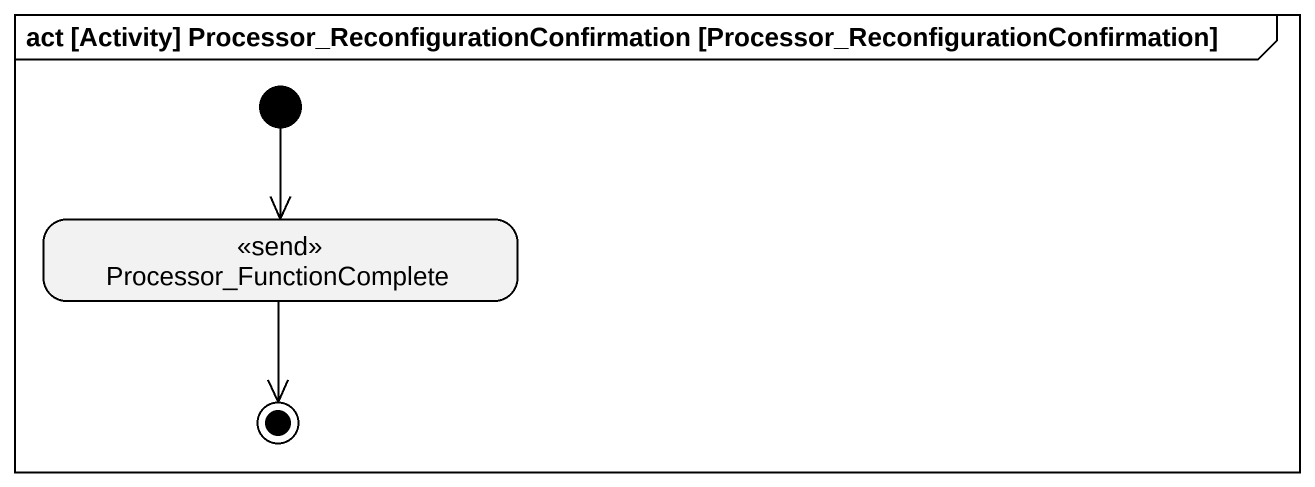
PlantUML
@startuml
mainframe act [Activity] Processor_ReconfigurationConfirmation [Processor_ReconfigurationConfirmation]
hide empty description
state Processor_FunctionComplete <<send>>
[*] --> Processor_FunctionComplete
Processor_FunctionComplete --> [*]
@enduml
